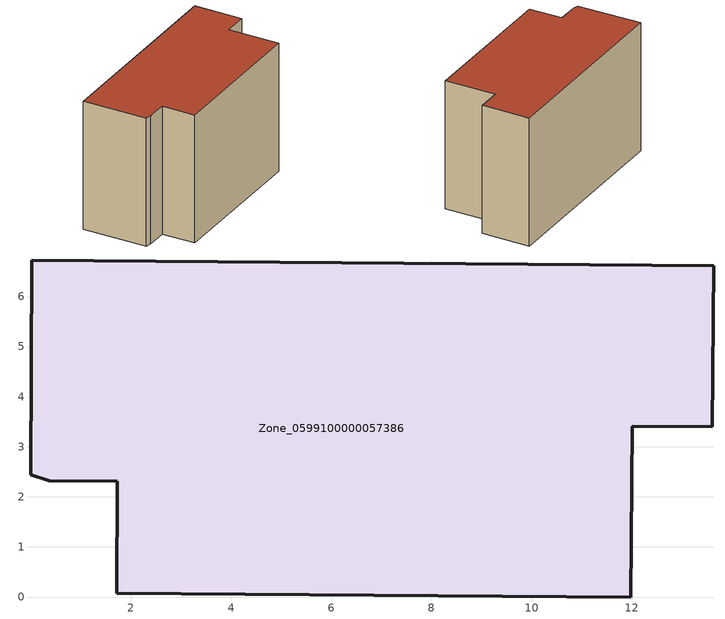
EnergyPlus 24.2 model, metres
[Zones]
Zone_0599100000057386
 floor ground (C_G): 1.73,2.31 0.37,2.32 0,2.44 0.02,6.73 13.63,6.61 13.61,3.4 12.01,3.41 11.98,0 1.72,0.08 z0
 wall outside (C_F): 1.72,0.08 11.98,0 12.01,3.41 13.61,3.4 13.63,6.61 0.02,6.73 0,2.44 0.37,2.32 1.73,2.31 1.72,0.08 z0:8.65
 roof outside (C_R): 0.37,2.32 1.73,2.31 1.72,0.08 11.98,0 12.01,3.41 13.61,3.4 13.63,6.61 0.02,6.73 0,2.44 z8.65
[BUILDING]
Pand.0599100000057386: North Axis=0; Terrain=City; Loads Convergence Tolerance Value=0.04; Temperature Convergence Tolerance Value=0.4; Solar Distribution=FullExterior; Maximum Number of Warmup Days=25; Minimum Number of Warmup Days=1
[Site:Location]
Rotterdam.The.Hague.AP_ZH_NLD Design_Conditions: Latitude=51.96; Longitude=4.45; Time Zone=1; Elevation=-4.5
[SITE:GROUNDTEMPERATURE:BUILDINGSURFACE]
18, 18, 18, 18, 18, 18, 18, 18, 18, 18, 18, 18
[MATERIAL] Thermal Absorptance=0.9; Solar Absorptance=0.7; Visible Absorptance=0.7
Name | Roughness | Thickness | Conductivity | Density | Specific Heat
G.TC.1946 | MediumSmooth | 0.15 | 1 | 540 | 1210
F.TC.1946 | Rough | 0.3 | 0.857143 | 1920 | 840
R.TC.1946 | MediumRough | 0.2 | 0.909091 | 1500 | 1000
[CONSTRUCTION]
C_G: G.TC.1946
C_F: F.TC.1946
C_R: R.TC.1946
[ZONE]
Zone_0599100000057386: Type=1; Multiplier=1; Ceiling Height=Autocalculate; Volume=Autocalculate; Floor Area=autocalculate; Part of Total Floor Area=Yes
[ZONEINFILTRATION:DESIGNFLOWRATE]
Infil_Zone_0599100000057386: Zone or ZoneList or Space or SpaceList=Zone_0599100000057386; Schedule=AlwaysOn; Design Flow Rate Calculation Method=Flow/Area; Flow Rate per Floor Area=0.003; Constant Term Coefficient=1; Temperature Term Coefficient=0; Velocity Term Coefficient=0; Velocity Squared Term Coefficient=0
[HVACTEMPLATE:ZONE:IDEALLOADSAIRSYSTEM]
Zone_0599100000057386: Maximum Heating Supply Air Temperature=50; Minimum Cooling Supply Air Temperature=13; Maximum Heating Supply Air Humidity Ratio=0.0156; Minimum Cooling Supply Air Humidity Ratio=0.0077; Heating Limit=NoLimit; Cooling Limit=NoLimit; Dehumidification Control Type=ConstantSensibleHeatRatio; Cooling Sensible Heat Ratio=0.7; Dehumidification Setpoint=60; Humidification Control Type=None; Humidification Setpoint=30; Outdoor Air Method=None; Outdoor Air Flow Rate per Person=0.00944; Outdoor Air Flow Rate per Zone Floor Area=0; Outdoor Air Flow Rate per Zone=0; Demand Controlled Ventilation Type=None; Outdoor Air Economizer Type=NoEconomizer; Heat Recovery Type=None; Sensible Heat Recovery Effectiveness=0.7; Latent Heat Recovery Effectiveness=0.65
[ZONECONTROL:THERMOSTAT]
ThermostatControl_Zone_0599100000057386: Zone or ZoneList=Zone_0599100000057386; Control Type Schedule=DualSetpointControlType; Control 1=Thermostat_Zone_0599100000057386; Temperature Difference Between Cutout And Setpoint=0
[THERMOSTATSETPOINT:DUALSETPOINT]
Thermostat_Zone_0599100000057386: Heating Setpoint Temperature Schedule=HeatingSetpoint_Zone_0599100000057386; Cooling Setpoint Temperature Schedule=CoolingSetpoint_Zone_0599100000057386
[SCHEDULE:COMPACT]
HeatingSetpoint_Zone_0599100000057386: Through: 12/31, For: AllDays, Until: 24:00, 21
CoolingSetpoint_Zone_0599100000057386: Through: 12/31, For: AllDays, Until: 24:00, 24
DualSetpointControlType: Through: 12/31, For: AllDays, Until: 24:00, 4
AlwaysOn: Through: 12/31, For: AllDays, Until: 24:00, 1
